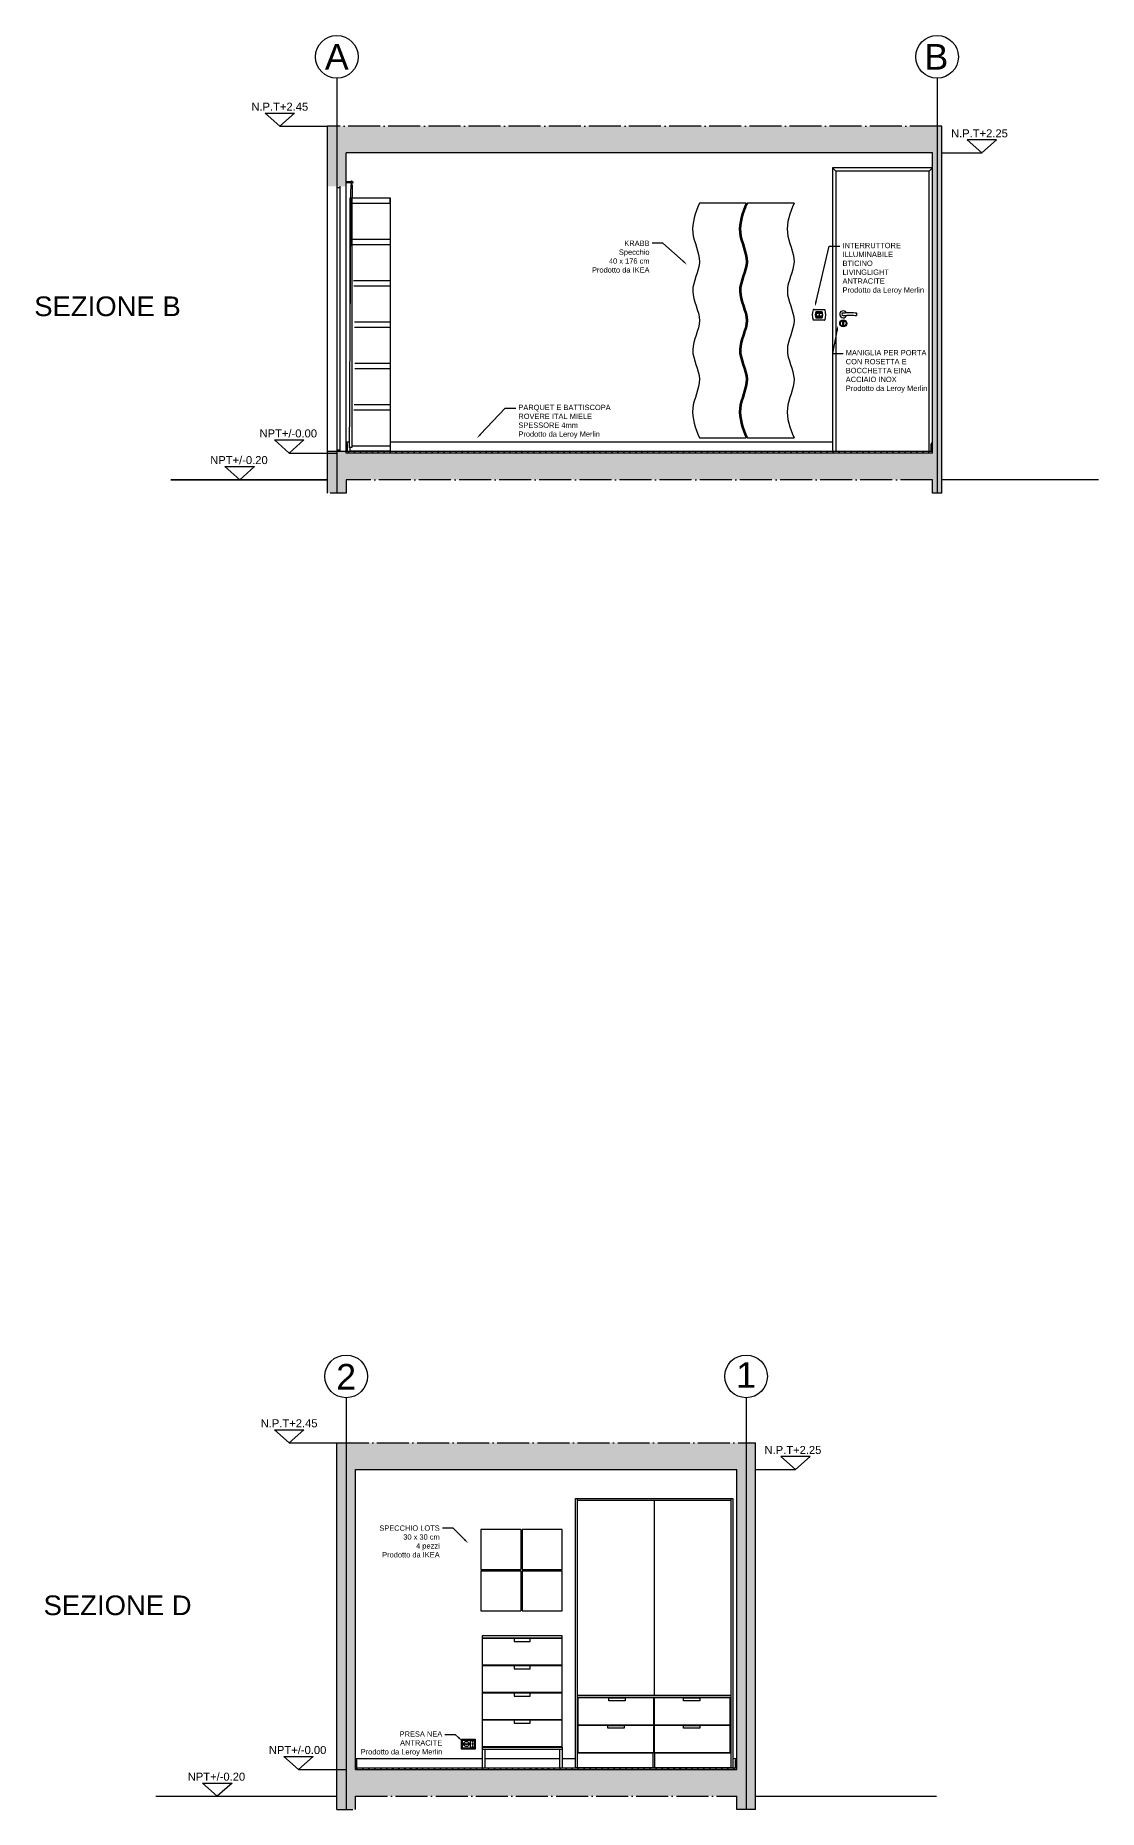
# Model space of a CAD drawing. Header units: millimetres. Extents: x 403 to 3338, y 395 to 1861.
# Drawn here: x 2541 to 3338, y 395 to 1726 of the extents above; entities that cross this region are included whole.
import ezdxf
from ezdxf import colors
from ezdxf.entities.mleader import LeaderData, LeaderLine
from ezdxf.enums import TextEntityAlignment as Align
from ezdxf.math import Vec2, Vec3

# ---------------------------------------------------------------- set-up
doc = ezdxf.new("R2010")
doc.units = ezdxf.units.MM
doc.linetypes.add('ACAD_ISO04W100', pattern=[30, 24, -3, 0, -3])
doc.linetypes.add('ACAD_ISO10W100', pattern=[18, 12, -3, 0, -3])
for name, color, linetype in [('A-ANNO-SYMB', 3, 'Continuous'), ('A-ANNO-TEXT', 3, 'Continuous'), ('A-FLOR-LEVL', 254, 'Continuous'), ('A-FURN', 8, 'Continuous'), ('A-GLAZ-FULL', 4, 'Continuous'), ('A-SECT-MCUT', 7, 'Continuous'), ('ACCESSORI', 6, 'Continuous'), ('CAMPITURA', 255, 'Continuous'), ('PAVIMENTAZIONE', 1, 'Continuous')]:
    doc.layers.add(name, color=color, linetype=linetype)
doc.styles.add('ARIAL', font='arial.ttf')
doc.styles.get("Standard").update_dxf_attribs({"font": 'arial.ttf'})

msp = doc.modelspace()

# ---------------------------------------------------------------- hatches: boundary and pattern name
at = {"layer": 'A-FURN'}
h = msp.add_hatch(dxfattribs=at)
h.set_pattern_fill('ANSI31', color=9, scale=0.3, angle=90)
h.set_pattern_definition([(135, (212.9672, 0), (-0.6735192, -0.6735192), [])])
h.paths.add_polyline_path([(2778.7, 1615.4, 1), (2776.7, 1615.4, 1)])
at = {"layer": 'CAMPITURA'}
h = msp.add_hatch(color=9, dxfattribs=at)
h.dxf.hatch_style = 1
h.paths.add_polyline_path([(2759.7, 1657.4), (2759.7, 1612.4), (2773.7, 1612.4), (2773.7, 1637.4), (3213.5, 1637.4), (3213.5, 1412.4), (2773.7, 1412.4), (2773.7, 1413.7), (2759.7, 1413.7), (2759.7, 1382.4), (2773.7, 1382.4), (2773.7, 1392.4), (3213.5, 1392.4), (3213.5, 1382.4), (3220.6, 1382.4), (3220.6, 1657.4)])
h = msp.add_hatch(dxfattribs=at)
h.set_pattern_fill('ANSI31', color=9)
h.set_pattern_definition([(45, (212.9672, 0), (-2.245064, 2.245064), [])])
h.paths.add_polyline_path([(3213.5, 1413.7), (2773.7, 1413.7), (2773.7, 1412.4), (3213.5, 1412.4)])
h = msp.add_hatch(color=9, dxfattribs=at)
h.dxf.hatch_style = 1
h.paths.add_polyline_path([(2766.7, 670.2), (2766.7, 395.2), (2780.7, 395.2), (2780.7, 405.2), (3066.7, 405.2), (3066.7, 395.2), (3080.7, 395.2), (3080.7, 670.2)])
h.paths.add_polyline_path([(3066.7, 650.2), (3066.7, 425.2), (2780.7, 425.2), (2780.7, 650.2)], flags=16)
h.paths.add_polyline_path([(2935.7, 525.5), (2935.7, 442), (2935.7, 426.5), (2875.7, 426.5), (2875.7, 441.5), (2875.7, 525.5)], flags=0)
h = msp.add_hatch(dxfattribs=at)
h.set_pattern_fill('ANSI31', color=9)
h.set_pattern_definition([(45, (1053.824, 6e-14), (-2.245064, 2.245064), [])])
h.paths.add_polyline_path([(3066.7, 426.5), (2780.7, 426.5), (2780.7, 425.2), (3066.7, 425.2)])

# ---------------------------------------------------------------- linework, layer by layer
at = {"layer": 'A-ANNO-SYMB'}
for p, q in [((2723.9, 1657.4), (2759.7, 1657.4)), ((2730.9, 1412.4), (2766.7, 1412.4)), ((2730.9, 670.2), (2766.7, 670.2)), ((2737.9, 425.2), (2773.7, 425.2))]:
    msp.add_line(p, q, dxfattribs=at)
at = {"layer": 'A-ANNO-SYMB', "ltscale": 0.8}
for p, q in [((3220.6, 1637.4), (3250.6, 1637.4)), ((3080.7, 650.2), (3110.7, 650.2))]:
    msp.add_line(p, q, dxfattribs=at)
at = {"layer": 'A-ANNO-SYMB', "ltscale": 0.04}
for p, q in [((2773.7, 704), (2773.7, 395.2)), ((3073.7, 704), (3073.7, 395.2))]:
    msp.add_line(p, q, dxfattribs=at)
for points in [[(2766.7, 1693.5), (2766.7, 1382.4)], [(3217, 1693.5), (3217, 1382.4)]]:
    msp.add_lwpolyline(points, dxfattribs=at)
at = {"layer": 'A-ANNO-SYMB'}
for points in [[(2723.9, 1657.4), (2712.9, 1667.2), (2734.9, 1667.2)], [(3250.6, 1637.4), (3261.6, 1647.2), (3239.5, 1647.2)], [(2730.9, 1412.4), (2719.9, 1422.2), (2741.9, 1422.2)], [(2693.9, 1392.4), (2682.8, 1402.2), (2704.9, 1402.2)], [(2730.9, 670.2), (2719.9, 679.9), (2741.9, 679.9)], [(3110.7, 650.2), (3121.7, 659.9), (3099.7, 659.9)], [(2737.9, 425.2), (2726.9, 434.9), (2748.9, 434.9)], [(2677, 405.2), (2666, 414.9), (2688.1, 414.9)]]:
    msp.add_lwpolyline(points, close=True, dxfattribs=at)
for centre in [(2766.7, 1709.5), (3217, 1709.5), (2773.7, 720), (3073.7, 720)]:
    msp.add_circle(centre, 16, dxfattribs=at)
at = {"layer": 'A-FLOR-LEVL'}
for p, q in [((2759.7, 1392.4), (2642.1, 1392.4)), ((2642.1, 1392.4), (2759.7, 1392.4)), ((3338.1, 1392.4), (3220.6, 1392.4)), ((2630.9, 405.1), (2766.7, 405.1)), ((2630.9, 405.1), (2766.7, 405.1)), ((3080.7, 405.1), (3216.5, 405.1))]:
    msp.add_line(p, q, dxfattribs=at)
at = {"layer": 'A-FURN'}
for p, q in [((3138.5, 1626.2), (3138.5, 1413.7)), ((3213.5, 1626.2), (3138.5, 1626.2)), ((3141, 1623.7), (3138.5, 1626.2)), ((3141, 1623.7), (3141, 1413.7)), ((3211, 1623.7), (3141, 1623.7)), ((3211, 1623.7), (3213.5, 1626.2)), ((3211, 1413.7), (3211, 1623.7)), ((3213.5, 1413.7), (3213.5, 1626.2)), ((2776.7, 1615.7), (2773.7, 1615.7)), ((2773.7, 1615.2), (2776.7, 1615.2)), ((2778.1, 1613.5), (2777.1, 1613.5)), ((2777.6, 1614.4), (2777.6, 1613.5)), ((2777.7, 1613.5), (2777.6, 1613.5)), ((2777.7, 1614.4), (2777.7, 1613.5)), ((2778.7, 1615.7), (2778.7, 1615.7)), ((2778.7, 1615.7), (2778.7, 1615.2)), ((2778.7, 1615.2), (2778.7, 1615.2)), ((2776.7, 1603.7), (2777, 1603.7)), ((2776.7, 1506.7), (2776.7, 1603.7)), ((2776.7, 1599.7), (2777, 1599.7)), ((2778.2, 1603.7), (2806.7, 1603.7)), ((2778.2, 1599.7), (2806.7, 1599.7)), ((2806.7, 1603.7), (2806.7, 1413.7)), ((2806.7, 1599.7), (2806.7, 1603.7)), ((3073.7, 1599.7), (3038.7, 1599.7)), ((3109.7, 1599.7), (3074.7, 1599.7)), ((2776.7, 1572.7), (2776.9, 1572.7)), ((2778.6, 1572.7), (2806.7, 1572.7)), ((2776.7, 1568.7), (2776.8, 1568.7)), ((2778.7, 1568.7), (2806.7, 1568.7)), ((2776.7, 1541.7), (2776.7, 1541.7)), ((2779.3, 1541.7), (2806.7, 1541.7)), ((2779.4, 1537.7), (2806.7, 1537.7)), ((2780, 1510.7), (2806.7, 1510.7)), ((2780, 1506.7), (2806.7, 1506.7)), ((2780.2, 1479.7), (2806.7, 1479.7)), ((2780.2, 1475.7), (2806.7, 1475.7)), ((2779.5, 1444.7), (2806.7, 1444.7)), ((2779.7, 1448.7), (2806.7, 1448.7)), ((3038.7, 1423.7), (3073.7, 1423.7)), ((3074.7, 1423.7), (3109.7, 1423.7)), ((2778, 1416.5), (2776, 1416.6)), ((2776.7, 1413.7), (2776.7, 1416.6)), ((2806.7, 1413.7), (2776.7, 1413.7)), ((2778, 1417.7), (2806.7, 1417.7)), ((2945.7, 426.5), (2945.7, 628.5)), ((2945.7, 628.5), (3063.7, 628.5)), ((2947.2, 426.5), (2947.2, 628.5)), ((3062.2, 627), (2947.2, 627)), ((3004.7, 627), (3004.7, 480.8)), ((3062.2, 628.5), (3062.2, 426.5)), ((3063.7, 628.5), (3063.7, 426.5)), ((2904.7, 605.2), (2904.7, 575.2)), ((2905.7, 605.2), (2905.7, 575.2)), ((2874.7, 575.2), (2904.7, 575.2)), ((2874.7, 574.2), (2904.7, 574.2)), ((2904.7, 574.2), (2904.7, 544.2)), ((2905.7, 575.2), (2935.7, 575.2)), ((2905.7, 574.2), (2905.7, 544.2)), ((2905.7, 574.2), (2935.7, 574.2)), ((2935.7, 525.5), (2875.7, 525.5)), ((2875.7, 525.5), (2875.7, 441.5)), ((2935.7, 525.5), (2875.7, 525.5)), ((2875.7, 525.5), (2875.7, 524)), ((2875.7, 524), (2935.7, 524)), ((2875.7, 524), (2935.7, 524)), ((2875.7, 523.6), (2935.7, 523.6)), ((2905.7, 523.6), (2899.7, 523.6)), ((2899.7, 523.6), (2899.7, 521.1)), ((2899.7, 521.1), (2911.7, 521.1)), ((2911.7, 523.6), (2905.7, 523.6)), ((2911.7, 521.1), (2911.7, 523.6)), ((2935.7, 442), (2935.7, 525.5)), ((2875.7, 503.6), (2935.7, 503.6)), ((2875.7, 503.2), (2935.7, 503.2)), ((2905.7, 503.2), (2899.7, 503.2)), ((2899.7, 503.2), (2899.7, 500.7)), ((2899.7, 500.7), (2911.7, 500.7)), ((2911.7, 503.2), (2905.7, 503.2)), ((2911.7, 500.7), (2911.7, 503.2)), ((2875.7, 483.2), (2935.7, 483.2)), ((2875.7, 482.8), (2935.7, 482.8)), ((2905.7, 482.8), (2899.7, 482.8)), ((2899.7, 482.8), (2899.7, 480.3)), ((2899.7, 480.3), (2911.7, 480.3)), ((2911.7, 482.8), (2905.7, 482.8)), ((2911.7, 480.3), (2911.7, 482.8)), ((3062.2, 480.8), (2947.2, 480.8)), ((3005.9, 479.3), (2947.2, 479.3)), ((3003.9, 478.9), (3003.9, 479.3)), ((3005.4, 478.9), (3005.4, 479.3)), ((3062.2, 479.3), (3005.9, 479.3)), ((2875.7, 462.8), (2935.7, 462.8)), ((2875.7, 462.4), (2935.7, 462.4)), ((2905.7, 462.4), (2899.7, 462.4)), ((2899.7, 462.4), (2899.7, 459.9)), ((2899.7, 459.9), (2911.7, 459.9)), ((2911.7, 462.4), (2905.7, 462.4)), ((2911.7, 459.9), (2911.7, 462.4)), ((3003.9, 458.2), (3003.9, 458.6)), ((3005.4, 458.2), (3005.4, 458.6)), ((2875.7, 442.4), (2935.7, 442.4)), ((2875.7, 442), (2935.7, 442)), ((2875.7, 442), (2935.7, 442)), ((2875.7, 441.5), (2875.7, 426.5)), ((2875.7, 440.5), (2935.7, 440.5)), ((2877.7, 440.5), (2877.7, 426.5)), ((2933.7, 440.5), (2933.7, 426.5)), ((2935.7, 442), (2935.7, 426.5)), ((2875.7, 426.5), (2877.7, 426.5)), ((2933.7, 426.5), (2935.7, 426.5)), ((3063.7, 426.5), (2945.7, 426.5)), ((2945.7, 426.5), (2948.2, 426.5)), ((3003.9, 437.5), (2947.2, 437.5)), ((3003.9, 437.5), (3003.9, 437.9)), ((3003.9, 437.5), (3003.9, 426.5)), ((3004.7, 426.5), (3005.9, 426.5)), ((3004.7, 426.5), (3005.9, 426.5)), ((3005.4, 437.5), (3005.4, 437.9)), ((3062.2, 437.5), (3005.4, 437.5)), ((3005.4, 426.5), (3005.4, 437.5)), ((3063.7, 433.5), (3066.7, 433.5)), ((3065.7, 426.5), (3065.7, 431.5))]:
    msp.add_line(p, q, dxfattribs=at)
for points in [[(2904.7, 605.2), (2874.7, 605.2), (2874.7, 575.2)], [(2935.7, 575.2), (2935.7, 605.2), (2905.7, 605.2)], [(2874.7, 574.2), (2874.7, 544.2), (2904.7, 544.2)], [(2905.7, 544.2), (2935.7, 544.2), (2935.7, 574.2)], [(3032.9, 476.8), (3026.8, 476.8), (3026.8, 478.9), (3032.9, 478.9)], [(3032.9, 478.9), (3039.1, 478.9), (3039.1, 476.8), (3032.9, 476.8)], [(3032.9, 456.1), (3026.8, 456.1), (3026.8, 458.2), (3032.9, 458.2)], [(3032.9, 458.2), (3039.1, 458.2), (3039.1, 456.1), (3032.9, 456.1)]]:
    msp.add_lwpolyline(points, dxfattribs=at)
for points in [[(3004.5, 478.9), (2947.6, 478.9), (2947.6, 458.6), (3004.5, 458.6)], [(2976.9, 478.9), (2983.1, 478.9), (2983.1, 476.8), (2976.9, 476.8), (2970.7, 476.8), (2970.7, 478.9)], [(3061.8, 478.9), (3004.9, 478.9), (3004.9, 458.6), (3061.8, 458.6)], [(3004.5, 458.2), (2947.6, 458.2), (2947.6, 437.9), (3004.5, 437.9)], [(2976, 458.2), (2982.2, 458.2), (2982.2, 456.1), (2976, 456.1), (2969.9, 456.1), (2969.9, 458.2)], [(3061.8, 458.2), (3004.9, 458.2), (3004.9, 437.9), (3061.8, 437.9)]]:
    msp.add_lwpolyline(points, close=True, dxfattribs=at)
msp.add_circle((2777.7, 1615.4), 1, dxfattribs=at)
msp.add_arc((3069, 431.1), 3.37, 134.0361, 172.8338, dxfattribs=at)
for points, end_tangent in [([(2777.1, 1613.5), (2776, 1416.5)], (-0.006609, -0.999978)), ([(2778.1, 1613.5), (2778, 1416.5)], (-0.075761, -0.997126)), ([(3038.7, 1599.7), (3033.7, 1577.7), (3038.7, 1555.7), (3033.7, 1533.7), (3038.7, 1511.7), (3033.7, 1489.7), (3038.7, 1467.7), (3033.7, 1445.7), (3038.7, 1423.7)], (0, -1)), ([(3073.7, 1599.7), (3068.7, 1577.7), (3073.7, 1555.7), (3068.7, 1533.7), (3073.7, 1511.7), (3068.7, 1489.7), (3073.7, 1467.7), (3068.7, 1445.7), (3073.7, 1423.7)], (0, -1)), ([(3074.7, 1599.7), (3069.7, 1577.7), (3074.7, 1555.7), (3069.7, 1533.7), (3074.7, 1511.7), (3069.7, 1489.7), (3074.7, 1467.7), (3069.7, 1445.7), (3074.7, 1423.7)], (0, -1)), ([(3109.7, 1599.7), (3104.7, 1577.7), (3109.7, 1555.7), (3104.7, 1533.7), (3109.7, 1511.7), (3104.7, 1489.7), (3109.7, 1467.7), (3104.7, 1445.7), (3109.7, 1423.7)], (0, -1))]:
    msp.add_spline(points, degree=3, dxfattribs=dict(at, end_tangent=end_tangent))
at = {"layer": 'A-GLAZ-FULL'}
for p, q in [((2766.7, 1612.4), (2766.7, 1413.7)), ((2769.3, 1611.2), (2766.7, 1611.2)), ((2769.3, 1413.7), (2769.3, 1612.4)), ((2766.7, 1414.9), (2769.3, 1414.9))]:
    msp.add_line(p, q, dxfattribs=at)
at = {"layer": 'A-SECT-MCUT', "linetype": 'ACAD_ISO04W100'}
for p, q in [((3220.6, 1657.4), (2759.7, 1657.4)), ((3213.5, 1392.4), (2773.7, 1392.4)), ((2766.7, 670.2), (3080.7, 670.2)), ((2780.7, 405.2), (3066.7, 405.2))]:
    msp.add_line(p, q, dxfattribs=at)
at = {"layer": 'A-SECT-MCUT'}
for p, q in [((2759.7, 1382.4), (2759.7, 1657.4)), ((3213.5, 1637.4), (2773.7, 1637.4)), ((2759.7, 1413.7), (2773.7, 1413.7)), ((2773.7, 1413.7), (3213.5, 1413.7)), ((3213.5, 1412.4), (2773.7, 1412.4)), ((2773.7, 1392.4), (2773.7, 1382.4)), ((2766.7, 395.2), (2766.7, 670.2)), ((3080.7, 395.2), (3080.7, 670.2)), ((2780.7, 650.2), (3066.7, 650.2)), ((2780.7, 425.2), (2780.7, 650.2)), ((3066.7, 425.2), (3066.7, 650.2)), ((2780.7, 426.5), (3066.7, 426.5)), ((2780.7, 425.2), (3066.7, 425.2)), ((2780.7, 395.2), (2780.7, 405.2)), ((3066.7, 395.2), (3066.7, 405.2)), ((3080.7, 395.2), (3066.7, 395.2))]:
    msp.add_line(p, q, dxfattribs=at)
at = {"layer": 'A-SECT-MCUT', "ltscale": 0.1}
for p, q in [((3220.6, 1382.4), (3220.6, 1657.4)), ((2773.7, 1412.4), (2773.7, 1637.4)), ((3213.5, 1412.4), (3213.5, 1637.4)), ((3213.5, 1382.4), (3213.5, 1392.4))]:
    msp.add_line(p, q, dxfattribs=at)
at = {"layer": 'A-SECT-MCUT', "linetype": 'ACAD_ISO10W100'}
for p, q in [((2773.7, 1382.4), (2759.7, 1382.4)), ((3220.6, 1382.4), (3213.6, 1382.4)), ((2766.7, 395.2), (2780.7, 395.2))]:
    msp.add_line(p, q, dxfattribs=at)
at = {"layer": 'ACCESSORI'}
for p, q in [((3126.3, 1518.5), (3130.7, 1518.5)), ((3130.7, 1518), (3130.7, 1514)), ((3130.7, 1513.5), (3126.3, 1513.5)), ((3212.5, 1413.7), (3212.5, 1418.7)), ((2860.2, 440.5), (2860.2, 448)), ((2860.2, 448), (2870.5, 448)), ((2870.5, 440.5), (2860.2, 440.5)), ((2861, 447.3), (2866.7, 447.3)), ((2861, 441.2), (2861, 447.3)), ((2866.7, 441.2), (2861, 441.2)), ((2866.7, 447.3), (2866.7, 441.2)), ((2867.1, 441.2), (2867.1, 447.3)), ((2867.1, 447.3), (2869.8, 447.3)), ((2869.8, 441.2), (2867.1, 441.2)), ((2869.8, 447.3), (2869.8, 441.2)), ((2870.5, 448), (2870.5, 440.5))]:
    msp.add_line(p, q, dxfattribs=at)
at = {"layer": 'ACCESSORI', "linetype": 'Continuous'}
for p, q in [((3128.5, 1517.9), (3126.3, 1517.9)), ((3126.4, 1517.8), (3126.3, 1517.8)), ((3128.5, 1517.7), (3126.3, 1517.7)), ((3126.4, 1517.5), (3126.3, 1517.5)), ((3128.5, 1517.4), (3126.3, 1517.4)), ((3126.4, 1517.3), (3126.3, 1517.3)), ((3128.5, 1517.2), (3126.3, 1517.2)), ((3126.4, 1517), (3126.3, 1517)), ((3126.6, 1517.8), (3126.5, 1517.8)), ((3126.6, 1517.5), (3126.5, 1517.5)), ((3126.6, 1517.3), (3126.5, 1517.3)), ((3126.6, 1517), (3126.5, 1517)), ((3126.8, 1517.8), (3126.6, 1517.8)), ((3126.8, 1517.5), (3126.6, 1517.5)), ((3126.8, 1517.3), (3126.6, 1517.3)), ((3126.8, 1517), (3126.6, 1517)), ((3127, 1517.8), (3126.8, 1517.8)), ((3127, 1517.5), (3126.8, 1517.5)), ((3127, 1517.3), (3126.8, 1517.3)), ((3127, 1517), (3126.8, 1517)), ((3127.1, 1517.8), (3127, 1517.8)), ((3127.1, 1517.5), (3127, 1517.5)), ((3127.1, 1517.3), (3127, 1517.3)), ((3127.1, 1517), (3127, 1517)), ((3127.3, 1517.8), (3127.2, 1517.8)), ((3127.3, 1517.5), (3127.2, 1517.5)), ((3127.3, 1517.3), (3127.2, 1517.3)), ((3127.3, 1517), (3127.2, 1517)), ((3127.5, 1517.8), (3127.4, 1517.8)), ((3127.5, 1517.5), (3127.4, 1517.5)), ((3127.5, 1517.3), (3127.4, 1517.3)), ((3127.5, 1517), (3127.4, 1517)), ((3127.7, 1517.8), (3127.6, 1517.8)), ((3127.7, 1517.5), (3127.6, 1517.5)), ((3127.7, 1517.3), (3127.6, 1517.3)), ((3127.7, 1517), (3127.6, 1517)), ((3127.9, 1517.8), (3127.8, 1517.8)), ((3127.9, 1517.5), (3127.8, 1517.5)), ((3127.9, 1517.3), (3127.8, 1517.3)), ((3127.9, 1517), (3127.8, 1517)), ((3128.1, 1517.8), (3128, 1517.8)), ((3128.1, 1517.5), (3128, 1517.5)), ((3128.1, 1517.3), (3128, 1517.3)), ((3128.1, 1517), (3128, 1517)), ((3128.3, 1517.8), (3128.1, 1517.8)), ((3128.3, 1517.5), (3128.1, 1517.5)), ((3128.3, 1517.3), (3128.1, 1517.3)), ((3128.3, 1517), (3128.1, 1517)), ((3128.5, 1517.8), (3128.3, 1517.8)), ((3128.5, 1517.5), (3128.3, 1517.5)), ((3128.5, 1517.3), (3128.3, 1517.3)), ((3128.5, 1517), (3128.3, 1517)), ((3130.7, 1517.9), (3128.5, 1517.9)), ((3128.6, 1517.8), (3128.5, 1517.8)), ((3130.7, 1517.7), (3128.5, 1517.7)), ((3128.6, 1517.5), (3128.5, 1517.5)), ((3130.7, 1517.4), (3128.5, 1517.4)), ((3128.6, 1517.3), (3128.5, 1517.3)), ((3130.7, 1517.2), (3128.5, 1517.2)), ((3128.6, 1517), (3128.5, 1517)), ((3128.8, 1517.8), (3128.7, 1517.8)), ((3128.8, 1517.5), (3128.7, 1517.5)), ((3128.8, 1517.3), (3128.7, 1517.3)), ((3128.8, 1517), (3128.7, 1517)), ((3129, 1517.8), (3128.9, 1517.8)), ((3129, 1517.5), (3128.9, 1517.5)), ((3129, 1517.3), (3128.9, 1517.3)), ((3129, 1517), (3128.9, 1517)), ((3129.2, 1517.8), (3129.1, 1517.8)), ((3129.2, 1517.5), (3129.1, 1517.5)), ((3129.2, 1517.3), (3129.1, 1517.3)), ((3129.2, 1517), (3129.1, 1517)), ((3129.4, 1517.8), (3129.3, 1517.8)), ((3129.4, 1517.5), (3129.3, 1517.5)), ((3129.4, 1517.3), (3129.3, 1517.3)), ((3129.4, 1517), (3129.3, 1517)), ((3129.6, 1517.8), (3129.5, 1517.8)), ((3129.6, 1517.5), (3129.5, 1517.5)), ((3129.6, 1517.3), (3129.5, 1517.3)), ((3129.6, 1517), (3129.5, 1517)), ((3129.8, 1517.8), (3129.6, 1517.8)), ((3129.8, 1517.5), (3129.6, 1517.5)), ((3129.8, 1517.3), (3129.6, 1517.3)), ((3129.8, 1517), (3129.6, 1517)), ((3130, 1517.8), (3129.8, 1517.8)), ((3130, 1517.5), (3129.8, 1517.5)), ((3130, 1517.3), (3129.8, 1517.3)), ((3130, 1517), (3129.8, 1517)), ((3130.1, 1517.8), (3130, 1517.8)), ((3130.1, 1517.5), (3130, 1517.5)), ((3130.1, 1517.3), (3130, 1517.3)), ((3130.1, 1517), (3130, 1517)), ((3130.3, 1517.8), (3130.2, 1517.8)), ((3130.3, 1517.5), (3130.2, 1517.5)), ((3130.3, 1517.3), (3130.2, 1517.3)), ((3130.3, 1517), (3130.2, 1517)), ((3130.5, 1517.8), (3130.4, 1517.8)), ((3130.5, 1517.5), (3130.4, 1517.5)), ((3130.5, 1517.3), (3130.4, 1517.3)), ((3130.5, 1517), (3130.4, 1517)), ((3130.7, 1517.8), (3130.6, 1517.8)), ((3130.7, 1517.5), (3130.6, 1517.5)), ((3130.7, 1517.3), (3130.6, 1517.3)), ((3130.7, 1517), (3130.6, 1517)), ((3128.5, 1514.9), (3126.3, 1514.9)), ((3126.4, 1514.8), (3126.3, 1514.8)), ((3128.5, 1514.7), (3126.3, 1514.7)), ((3126.4, 1514.5), (3126.3, 1514.5)), ((3128.5, 1514.4), (3126.3, 1514.4)), ((3126.4, 1514.3), (3126.3, 1514.3)), ((3128.5, 1514.2), (3126.3, 1514.2)), ((3126.4, 1514), (3126.3, 1514)), ((3126.5, 1514.8), (3126.5, 1514.8)), ((3126.6, 1514.5), (3126.5, 1514.5)), ((3126.6, 1514.3), (3126.5, 1514.3)), ((3126.6, 1514), (3126.5, 1514)), ((3126.8, 1514.5), (3126.6, 1514.5)), ((3126.8, 1514.3), (3126.6, 1514.3)), ((3126.8, 1514), (3126.6, 1514)), ((3127, 1514.5), (3126.8, 1514.5)), ((3127, 1514.3), (3126.8, 1514.3)), ((3127, 1514), (3126.8, 1514)), ((3127.1, 1514.5), (3127, 1514.5)), ((3127.1, 1514.3), (3127, 1514.3)), ((3127.1, 1514), (3127, 1514)), ((3127.3, 1514.5), (3127.2, 1514.5)), ((3127.3, 1514.3), (3127.2, 1514.3)), ((3127.3, 1514), (3127.2, 1514)), ((3127.5, 1514.5), (3127.4, 1514.5)), ((3127.5, 1514.3), (3127.4, 1514.3)), ((3127.5, 1514), (3127.4, 1514)), ((3127.7, 1514.5), (3127.6, 1514.5)), ((3127.7, 1514.3), (3127.6, 1514.3)), ((3127.7, 1514), (3127.6, 1514)), ((3127.9, 1514.5), (3127.8, 1514.5)), ((3127.9, 1514.3), (3127.8, 1514.3)), ((3127.9, 1514), (3127.8, 1514)), ((3128.1, 1514.5), (3128, 1514.5)), ((3128.1, 1514.3), (3128, 1514.3)), ((3128.1, 1514), (3128, 1514)), ((3128.3, 1514.5), (3128.1, 1514.5)), ((3128.3, 1514.3), (3128.1, 1514.3)), ((3128.3, 1514), (3128.1, 1514)), ((3128.3, 1514.8), (3128.2, 1514.8)), ((3128.5, 1514.8), (3128.3, 1514.8)), ((3128.5, 1514.5), (3128.3, 1514.5)), ((3128.5, 1514.3), (3128.3, 1514.3)), ((3128.5, 1514), (3128.3, 1514)), ((3130.7, 1514.9), (3128.5, 1514.9)), ((3128.6, 1514.8), (3128.5, 1514.8)), ((3130.7, 1514.7), (3128.5, 1514.7)), ((3128.6, 1514.5), (3128.5, 1514.5)), ((3130.7, 1514.4), (3128.5, 1514.4)), ((3128.6, 1514.3), (3128.5, 1514.3)), ((3130.7, 1514.2), (3128.5, 1514.2)), ((3128.6, 1514), (3128.5, 1514)), ((3128.7, 1514.8), (3128.7, 1514.8)), ((3128.8, 1514.5), (3128.7, 1514.5)), ((3128.8, 1514.3), (3128.7, 1514.3)), ((3128.8, 1514), (3128.7, 1514)), ((3129, 1514.5), (3128.9, 1514.5)), ((3129, 1514.3), (3128.9, 1514.3)), ((3129, 1514), (3128.9, 1514)), ((3129.2, 1514.5), (3129.1, 1514.5)), ((3129.2, 1514.3), (3129.1, 1514.3)), ((3129.2, 1514), (3129.1, 1514)), ((3129.4, 1514.5), (3129.3, 1514.5)), ((3129.4, 1514.3), (3129.3, 1514.3)), ((3129.4, 1514), (3129.3, 1514)), ((3129.6, 1514.5), (3129.5, 1514.5)), ((3129.6, 1514.3), (3129.5, 1514.3)), ((3129.6, 1514), (3129.5, 1514)), ((3129.8, 1514.5), (3129.6, 1514.5)), ((3129.8, 1514.3), (3129.6, 1514.3)), ((3129.8, 1514), (3129.6, 1514)), ((3130, 1514.5), (3129.8, 1514.5)), ((3130, 1514.3), (3129.8, 1514.3)), ((3130, 1514), (3129.8, 1514)), ((3130.1, 1514.5), (3130, 1514.5)), ((3130.1, 1514.3), (3130, 1514.3)), ((3130.1, 1514), (3130, 1514)), ((3130.3, 1514.5), (3130.2, 1514.5)), ((3130.3, 1514.3), (3130.2, 1514.3)), ((3130.3, 1514), (3130.2, 1514)), ((3130.5, 1514.8), (3130.4, 1514.8)), ((3130.5, 1514.5), (3130.4, 1514.5)), ((3130.5, 1514.3), (3130.4, 1514.3)), ((3130.5, 1514), (3130.4, 1514)), ((3130.7, 1514.8), (3130.6, 1514.8)), ((3130.7, 1514.5), (3130.6, 1514.5)), ((3130.7, 1514.3), (3130.6, 1514.3)), ((3130.7, 1514), (3130.6, 1514))]:
    msp.add_line(p, q, dxfattribs=at)
at = {"layer": 'ACCESSORI'}
for points in [[(3124.7, 1520), (3132.3, 1520)], [(3130.7, 1518), (3126.3, 1518), (3126.3, 1514)], [(3130.7, 1517), (3126.3, 1517)], [(3128.5, 1518.5), (3128.5, 1514)], [(3130.7, 1518), (3130.7, 1514)], [(3156.6, 1517.4), (3156.6, 1515.4)], [(3132.3, 1512), (3124.7, 1512)], [(3126.3, 1515), (3130.7, 1515)], [(3130.7, 1514), (3126.3, 1514)], [(3126.5, 1514.8), (3128.2, 1514.8)], [(3126.5, 1514.7), (3126.5, 1514.8)], [(3126.5, 1514.7), (3128.2, 1514.7)], [(3128.2, 1514.7), (3128.2, 1514.8)], [(3128.7, 1514.8), (3130.4, 1514.8)], [(3128.7, 1514.7), (3128.7, 1514.8)], [(3128.7, 1514.7), (3130.4, 1514.7)], [(3130.4, 1514.7), (3130.4, 1514.8)]]:
    msp.add_lwpolyline(points, dxfattribs=at)
msp.add_lwpolyline([(3146.6, 1510.7), (3146.6, 1510.7, 0.414214), (3146.1, 1510.2), (3146.1, 1509, 0.414214), (3146.6, 1508.5), (3146.6, 1508.5, 0.414214), (3147.1, 1509), (3147.1, 1510.2, 0.414214)], format="xyb", close=True, dxfattribs=at)
for centre, radius in [((3146.6, 1509.6), 2.62), ((3146.6, 1509.6), 2.12), ((2863.9, 444.3), 1.97), ((2862.6, 444.3), 0.351), ((2863.8, 444.3), 0.351), ((2865.1, 444.3), 0.351)]:
    msp.add_circle(centre, radius, dxfattribs=at)
for centre, radius, start, end in [((3135.9, 1516), 12.5, 162.7798, 197.2202), ((3130.7, 1516), 5.04, 150.2551, 209.7449), ((3126.3, 1516), 5.04, 330.2551, 29.7449), ((3121, 1516), 12.5, 342.7798, 17.2202), ((3146.6, 1516.4), 2.62, 30.3826, 345.896), ((3146.6, 1516.4), 1, 90, 270), ((3215.8, 1418.3), 3.37, 134.0361, 172.8338), ((2868.5, 446.3), 0.402, 113.3666, 246.2003), ((2868.5, 444.3), 0.402, 113.3666, 246.2003), ((2868.5, 442.2), 0.402, 113.3666, 246.2003), ((2868.5, 446.3), 0.402, 294.3243, 66.1088), ((2868.5, 444.3), 0.402, 294.3243, 66.1088), ((2868.5, 442.2), 0.402, 294.3243, 66.1088)]:
    msp.add_arc(centre, radius, start, end, dxfattribs=at)
for centre, start_param, end_param in [((2868.5, 446.3), 5.42058, 7.142383), ((2868.5, 446.3), 8.545266, 10.307697), ((2868.5, 444.3), 5.42058, 7.142383), ((2868.5, 444.3), 8.545266, 10.307697), ((2868.5, 442.2), 5.42058, 7.142383), ((2868.5, 442.2), 8.545266, 10.307697)]:
    msp.add_ellipse(centre, major_axis=(0, 0.571), ratio=0.372094, start_param=start_param, end_param=end_param, dxfattribs=at)
for points in [[(3124.7, 1520), (3124.4, 1520), (3124.2, 1519.9), (3124, 1519.7)], [(3132.3, 1520), (3132.5, 1520), (3132.8, 1519.9), (3132.9, 1519.7)], [(3124.7, 1512), (3124.4, 1512), (3124.2, 1512.1), (3124, 1512.3)], [(3132.3, 1512), (3132.5, 1512), (3132.8, 1512.1), (3132.9, 1512.3)]]:
    msp.add_open_spline(points, degree=3, dxfattribs=at)
at = {"layer": 'ACCESSORI', "end_tangent": (0.99885, -0.047945)}
for points in [[(3146.6, 1517.4), (3152, 1517.8), (3156.6, 1517.4)], [(3146.6, 1515.4), (3152, 1515.8), (3156.6, 1515.4)]]:
    msp.add_spline(points, degree=3, dxfattribs=at)
at = {"layer": 'PAVIMENTAZIONE'}
for p, q in [((2773.7, 1420.7), (2776, 1420.7)), ((2774.7, 1413.7), (2774.7, 1418.7)), ((2806.7, 1420.7), (3138.5, 1420.7)), ((2780.7, 433.5), (2875.7, 433.5)), ((2781.7, 426.5), (2781.7, 431.5)), ((2877.7, 433.5), (2933.7, 433.5)), ((2935.7, 433.5), (2945.7, 433.5))]:
    msp.add_line(p, q, dxfattribs=at)
for centre in [(2771.4, 1418.3), (2778.4, 431.1)]:
    msp.add_arc(centre, 3.37, 7.1662, 45.9639, dxfattribs=at)

# ---------------------------------------------------------------- texts
at = {"layer": 'A-ANNO-TEXT', "style": 'ARIAL'}
for s, height, p in [('A', 19.2, (2766.7, 1699.9)), ('B', 19.2, (3216.5, 1699.9)), ('N.P.T+2.45', 6, (2723.9, 1669.1)), ('N.P.T+2.25', 6, (3248.8, 1649.1)), ('NPT+/-0.00', 6, (2730.3, 1424.1)), ('2', 19.2, (2773.7, 710.1)), ('1', 19.2, (3073.7, 711.4)), ('N.P.T+2.45', 6, (2730.9, 681.8)), ('N.P.T+2.25', 6, (3108.9, 661.8)), ('NPT+/-0.00', 6, (2737.3, 436.8))]:
    msp.add_text(s, height=height, dxfattribs=at).set_placement(p, align=Align.CENTER)
for p in [(2693.3, 1404.1), (2676.4, 416.8)]:
    msp.add_text('NPT+/-0.20', height=6, rotation=359.9996, dxfattribs=at).set_placement(p, align=Align.CENTER)
at = {"layer": 'A-ANNO-TEXT', "char_height": 14.75, "attachment_point": 1, "style": 'ARIAL'}
for s, heights, insert in [('SEZIONE B', [33.1], (2539.7, 1529.8)), ('SEZIONE D', [0], (2546.7, 555.7))]:
    msp.add_mtext_dynamic_manual_height_columns(s, width=257.212, gutter_width=1.26, heights=heights, dxfattribs=dict(at, insert=insert))

# ---------------------------------------------------------------- leaders
at = {"layer": 'A-ANNO-TEXT'}
ml = msp.add_multileader_mtext('Standard', dxfattribs=at)
ml.set_content('KRABB\\PSpecchio\\P40 x 176 cm\\PProdotto da IKEA', color=256)
ml.set_leader_properties()
ml.build(insert=Vec2(0, 0))
ctx = ml.context
ctx.base_point, ctx.plane_origin = Vec3(2956.6, 1569.7), Vec3(3029.5, 1553.6)
ctx.text_align_type = 2
notes = []
notes.append((ctx, [(0, (1, 1, 0), (3011.3, 1569.7), (-1, 0), 8, [(0, [(3029.5, 1553.6)], 0, [])])]))
ctx.mtext.insert, ctx.mtext.alignment, ctx.mtext.flow_direction = Vec3(3001.3, 1571.7), 3, 5
ml = msp.add_multileader_mtext('Standard', dxfattribs=at)
ml.set_content('INTERRUTTORE\\PILLUMINABILE\\PBTICINO\\PLIVINGLIGHT\\PANTRACITE\\PProdotto da Leroy Merlin', color=256)
ml.set_leader_properties()
ml.build(insert=Vec2(0, 0))
ctx = ml.context
ctx.base_point, ctx.plane_origin = Vec3(3144.1, 1567.4), Vec3(3125.3, 1522.1)
notes.append((ctx, [(1, (1, 1, 0), (3136.1, 1567.4), (1, 0), 8, [(0, [(3125.3, 1522.1)], 0, [])])]))
ctx.mtext.insert, ctx.mtext.flow_direction = Vec3(3146.1, 1570), 5
ml = msp.add_multileader_mtext('Standard', dxfattribs=at)
ml.set_content('MANIGLIA PER PORTA\\PCON ROSETTA E\\PBOCCHETTA EINA\\PACCIAIO INOX\\PProdotto da Leroy Merlin', color=256)
ml.set_leader_properties()
ml.build(insert=Vec2(0, 0))
ctx = ml.context
ctx.base_point, ctx.plane_origin = Vec3(3146.5, 1487.1), Vec3(3149.2, 1522.7)
notes.append((ctx, [(0, (1, 1, 0), (3138.5, 1487.1), (1, 0), 8, [(0, [(3142.7, 1508)], 0, [])])]))
ctx.mtext.insert, ctx.mtext.flow_direction = Vec3(3148.5, 1489.6), 5
ml = msp.add_multileader_mtext('Standard', dxfattribs=at)
ml.set_content('PARQUET E BATTISCOPA\\PROVERE ITAL MIELE\\PSPESSORE 4mm\\PProdotto da Leroy Merlin', color=256)
ml.set_leader_properties()
ml.build(insert=Vec2(0, 0))
ctx = ml.context
ctx.base_point, ctx.plane_origin = Vec3(2900.9, 1446), Vec3(2871.8, 1423.5)
notes.append((ctx, [(0, (1, 1, 0), (2892.9, 1446), (1, 0), 8, [(0, [(2871.8, 1423.5)], 0, [])])]))
ctx.mtext.insert, ctx.mtext.flow_direction = Vec3(2902.9, 1448.6), 5
ml = msp.add_multileader_mtext('Standard', dxfattribs=at)
ml.set_content('SPECCHIO LOTS\\P30 x 30 cm\\P4 pezzi\\PProdotto da IKEA', color=256)
ml.set_leader_properties()
ml.build(insert=Vec2(0, 0))
ctx = ml.context
ctx.base_point, ctx.plane_origin = Vec3(2797.1, 606.2), Vec3(2865.3, 594.8)
ctx.text_align_type = 2
notes.append((ctx, [(0, (1, 1, 0), (2853.9, 606.2), (-1, 0), 8, [(0, [(2865.3, 594.8)], 0, [])])]))
ctx.mtext.insert, ctx.mtext.width, ctx.mtext.alignment, ctx.mtext.flow_direction = Vec3(2843.9, 608.2), 45.174, 3, 5
ml = msp.add_multileader_mtext('Standard', dxfattribs=at)
ml.set_content('PRESA NEA\\PANTRACITE\\PProdotto da Leroy Merlin', color=256)
ml.set_leader_properties()
ml.build(insert=Vec2(0, 0))
ctx = ml.context
ctx.base_point, ctx.plane_origin = Vec3(2783.4, 451.2), Vec3(2861, 446.4)
ctx.text_align_type = 2
notes.append((ctx, [(0, (1, 1, 0), (2855.8, 451.2), (-1, 0), 8, [(0, [(2861, 446.4)], 0, [])])]))
ctx.mtext.insert, ctx.mtext.alignment, ctx.mtext.flow_direction = Vec3(2845.8, 453.8), 3, 5
for ctx, leaders in notes:
    for number, flags, end, landing, length, lines in leaders:
        leader = LeaderData()
        leader.index, (leader.has_last_leader_line, leader.has_dogleg_vector, leader.attachment_direction) = number, flags
        leader.last_leader_point, leader.dogleg_vector, leader.dogleg_length = Vec3(end), Vec3(landing), length
        for number, points, colour, breaks in lines:
            line = LeaderLine()
            line.index, line.vertices, line.color, line.breaks = number, Vec3.list(points), colors.encode_raw_color(colour), breaks
            leader.lines.append(line)
        ctx.leaders.append(leader)

doc.saveas('drawing.dxf')
